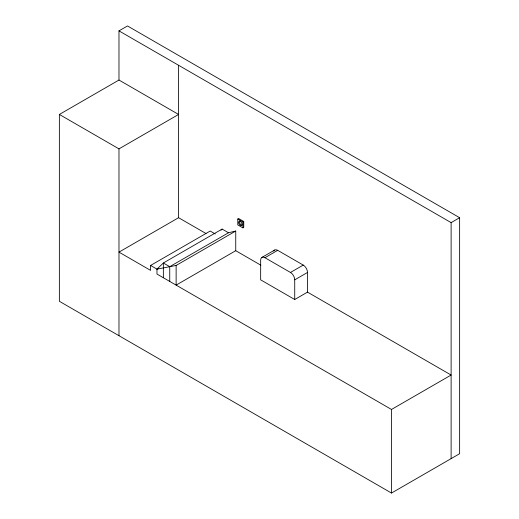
<?xml version="1.0" encoding="UTF-8"?>
<svg xmlns="http://www.w3.org/2000/svg" width="519" height="519" viewBox="0 0 519 519"><rect width="100%" height="100%" fill="white"/><g stroke="black" fill="none" stroke-linecap="round" stroke-linejoin="round"><path stroke-width="0.78" d="M221.01 230.202L222.119 229.067L228.509 232.759L235.743 231.033L235.743 250.703L176.129 285.119L176.129 265.456L235.743 231.033M307.501 292.132L307.501 272.462A6.02 3.477 60 0 0 303.245 265.086L277.697 250.34L264.924 257.716A6.02 3.477 60 0 0 260.661 260.168L260.661 279.838L294.727 299.508L307.501 292.132L451.115 375.042L391.501 409.465L156.972 274.058L156.972 269.14L163.355 262.997L222.119 229.067M118.981 80.036L118.981 30.868L127.499 25.95L459.633 217.708L459.633 453.716L391.501 493.05L59.367 301.292L59.367 114.452L118.981 80.036L178.594 114.452L118.981 148.869L59.367 114.452M205.985 233.518L178.594 217.708L118.981 252.124L150.581 270.373L150.581 265.456L210.195 231.033L215.307 233.985M237.78 219.018L238.636 218.525L243.742 221.477L243.742 227.374L242.892 227.867L237.78 224.915L237.78 219.018L242.892 221.97L243.742 221.477M150.581 265.456L156.972 269.14L158.373 268.329M163.355 277.743L163.355 262.997L169.745 266.682L228.509 232.759M261.907 257.418L274.681 250.041M264.924 257.716L290.471 272.462L303.245 265.086M294.727 299.508L294.727 279.838L307.501 272.462M118.981 30.868L451.115 222.625L459.633 217.708M156.972 269.14L176.129 265.456M235.743 250.703L260.875 265.209M451.115 222.625L451.115 458.634M391.501 409.465L391.501 493.05M242.892 221.97L242.892 227.867M178.594 65.284L178.594 217.708M169.745 266.682L169.745 281.434M118.981 148.869L118.981 335.715M273.76 251.099A6.02 3.477 60 0 1 277.697 250.34M241.964 225.149A2.407 1.388 60 0 1 241.543 225.077L241.101 224.863A2.407 1.388 60 0 1 239.583 222.683A2.407 1.388 60 0 1 240.044 220.834M290.471 272.462A6.02 3.477 60 0 1 294.727 279.838M240.42 221.529L239.979 221.315A2.407 1.388 60 0 0 238.636 222.619A2.407 1.388 60 0 0 240.252 225.356L240.693 225.57A2.407 1.388 60 0 0 242.036 224.266A2.407 1.388 60 0 0 240.42 221.529"/></g></svg>
